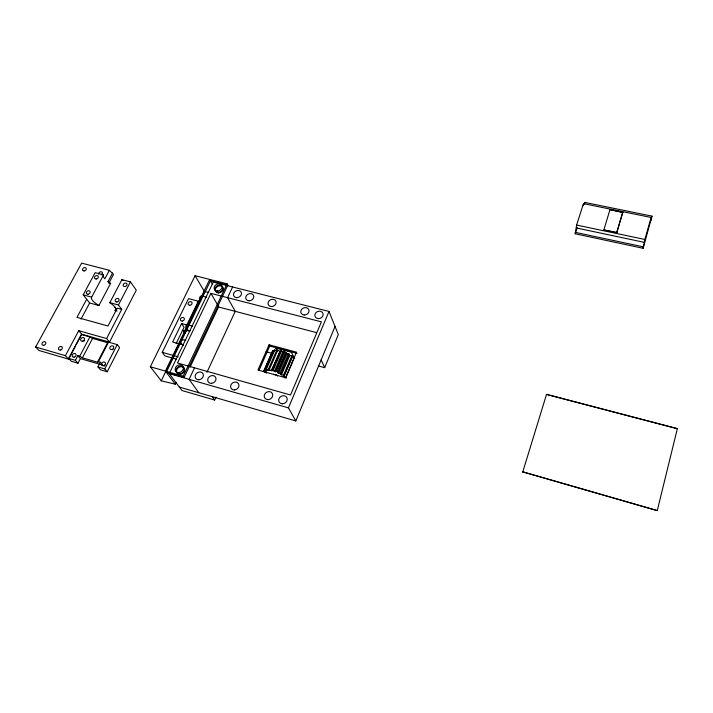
<?xml version="1.0" encoding="UTF-8"?>
<svg xmlns="http://www.w3.org/2000/svg" width="713" height="713" viewBox="0 0 713 713"><rect width="100%" height="100%" fill="white"/><g stroke="black" fill="none" stroke-linecap="round" stroke-linejoin="round"><path stroke-width="1.07" d="M651.976 216.128L643.117 248.302L575.186 233.784L576.63 225.067L583.448 203.624L651.121 217.465L650.755 220.46L651.976 216.128L584.722 202.403L584.045 204.515M583.403 205.629L583.448 203.624M584.678 203.9L584.722 202.403M603.875 229.898L616.79 232.616L603.875 229.898L609.971 209.64L622.779 212.26L616.79 232.616M609.971 209.64L622.761 212.563M643.117 248.302L644.891 239.47L651.121 217.465M657.261 510.597L522.691 471.846L657.261 510.597L677.35 428.673L546.523 394.396L522.718 472.051M677.35 428.673L546.523 394.396M616.807 232.322L622.779 212.26M575.186 233.784L577.147 227.607M318.292 365.929L324.673 367.658L338.31 334.575L329.014 311.456L213.285 282.072L169.231 373.621L181.931 390.501L214.658 400.046L216.012 397.079M179.373 387.097L295.806 420.955L335.039 326.438M295.806 420.955L288.444 407.872L329.014 311.456M285.993 377.275L294.264 357.935L291.902 357.222L283.614 376.544L286.466 377.854L284.567 377.703M283.676 352.4L280.467 350.511L272.036 369.869L275.289 371.749L283.676 352.4L284.505 351.803L285.663 352.284L286.002 353.354L289.505 354.218L280.672 374.316L281.439 374.815L289.763 355.466L292.66 356.393L284.353 375.76L283.079 376.054L283.614 376.544M281.439 374.815L283.533 375.136L291.849 355.76M289.505 354.218L281.163 373.612L278.551 373.149L277.633 372.712L286.002 353.354M278.551 373.149L286.911 353.791M280.102 373.024L288.462 353.63M274.345 371.42L282.74 352.079M275.289 371.749L276.1 371.188L284.505 351.803M277.633 372.712L277.277 371.669L285.663 352.284M279.621 351.304L276.858 349.905L268.418 369.218L271.207 370.617L280.467 350.511M271.207 370.617L272.072 370.787L277.82 357.57M278.712 355.537L280.476 351.464M273.177 370.181L281.599 350.814M274.799 349.94L274.122 350.065L265.682 369.316L266.35 369.209L274.799 349.94L277.027 351.117M269.38 369.325L277.82 350.003M272.892 350.627L263.908 371.134L266.181 371.705L264.158 370.154L272.58 350.956L274.478 351.242M266.626 373.068L264.015 371.607L272.313 351.981M269.095 344.798L257.946 370.029L285.601 377.721L296.528 352.177L269.095 344.798L269.746 346.019L259.077 370.207M206.939 372.302L235.245 311.349L227.563 297.66L232.598 286.974M194.524 367.81L189.105 379.334L198.793 392.747M227.046 283.819L227.786 285.173L184.097 377.418L183.223 376.214L227.046 283.819L195.068 275.717L150.336 366.776L161.272 380.849L175.282 384.182L176.236 382.177M190.095 367.115L218.686 306.697L210.896 293.364L177.492 362.988L290.53 394.993L321.411 321.848L210.896 293.364M176.111 343.657L184.07 327.249L181.61 323.55L172.635 341.982L183.357 344.949M184.507 333.55L183.508 332.062L184.453 330.11M176.45 359.156L164.872 355.894L162.252 352.338L188.517 298.631L198.383 301.207L186.877 324.976L181.61 323.55M189.31 331.313A13.77 4.492 24.7 0 1 187.492 324.763L201.431 295.931L206.654 297.285M161.272 380.849L204.435 291.51L195.068 275.717M97.494 362.195A14.028 3.717 25.4 0 0 98.43 361.714L100.355 362.266L97.948 366.928L100.453 369.78L107.262 371.776L119.606 347.57L117.226 344.611L108.528 342.151A13.895 3.93 25.7 0 1 107.574 342.686L97.494 362.195L82.396 357.81A14.028 3.717 25.4 0 1 79.696 356.277L77.806 355.725L75.382 360.332L77.984 363.202L80.391 358.612L77.806 355.725M107.262 371.776L104.793 368.924L117.226 344.611M98.43 361.714L108.528 342.151M75.177 346.705L68.582 359.138L65.409 355.671L78.715 330.689L81.772 334.263L109.517 342.106L136.29 290.173L130.461 281.876L121.905 279.648L109.811 302.677A13.609 4.198 26.1 0 1 115.06 310.511L117.057 311.055M109.517 342.106L106.611 338.55L121.718 309.371L118.429 304.995L109.811 302.677M115.06 310.511L116.05 308.613M118.429 304.995L130.461 281.876M82.396 357.81L92.556 338.434L107.574 342.686M79.696 356.277L89.891 336.884A13.895 3.93 25.7 0 0 92.556 338.434M77.984 363.202L71.309 361.25L68.671 358.381L81.344 334.468L89.891 336.884M76.193 344.789L81.772 334.263M109.374 270.307L104.838 278.828A13.458 4.438 26.4 0 1 103.563 274.861L95.159 272.669L83.189 294.87L89.642 302.98L98.911 305.503L110.595 283.418L108.955 282.981L113.456 274.496L112.494 273.159A13.404 4.528 26.5 0 1 109.374 270.307L81.63 263.133L35.65 346.999L38.983 350.484L68.582 359.138M108.955 282.981L107.975 281.662L112.494 273.159M98.911 305.503A13.609 4.207 26.1 0 1 91.647 297.152L103.563 274.861M81.024 319.121L89.642 302.98M86.683 299.264L76.968 317.383L107.984 325.993L117.253 308.168L121.718 309.371M280.672 374.316L281.163 373.612M264.158 370.154L267.259 370.6L265.682 369.316M204.435 291.51L208.659 292.321M576.63 225.067L644.891 239.47M576.585 228.008L644.543 242.402M575.204 232.331L643.286 246.85M227.786 285.173L210.495 280.788L166.307 372.311L184.097 377.418M218.909 307.08L316.438 332.579M83.189 294.87L91.647 297.152M269.193 345.876L297.125 353.407M275.779 347.908L291.332 352.106M187.492 324.763L192.76 326.18M266.127 351.759L272.518 353.488M182.296 330.253L185.977 331.26M183.508 332.062L185.469 332.597M162.252 352.338L178.134 356.794M78.715 330.689L106.611 338.55M150.336 366.776L183.223 376.214M169.231 373.621L288.444 407.872M80.391 358.612L102.832 365.145L100.355 362.266M35.65 346.999L65.409 355.671M68.671 358.381L75.382 360.332M97.948 366.928L104.793 368.924M276.1 371.188L277.277 371.669M266.35 369.209L269.282 370.395L268.418 369.218M289.006 354.967L289.763 355.466M283.533 375.136L284.353 375.76M294.264 357.935L294.727 358.523M175.282 384.182L165.398 371.099L209.72 279.425L212.679 284.603M114.838 307.018L115.248 307.624M212.287 396.678L214.658 400.046M186.476 328.381L186.191 327.891M275.619 347.605L277.205 350.636M291.171 351.803L294.496 358.434M321.153 359.878L324.673 367.658M263.908 371.134L264.015 371.607M272.036 369.869L272.072 370.787M83.876 341.224A2.086 1.649 -36.1 0 1 84.562 340.743M112.627 349.789A2.094 1.693 -35.7 0 1 113.037 349.343M104.178 366.206A2.121 1.711 -36.9 0 1 105.15 365.181M110.595 283.418A13.458 4.438 26.4 0 1 107.975 281.662M121.905 279.648A13.458 4.438 26.4 0 1 123.073 280.485M98.679 274.157A2.014 1.569 -32.2 0 1 100.034 271.956A2.014 1.569 -32.2 0 1 102.324 272.553A2.014 1.569 -32.2 0 1 101.282 274.835M197.278 302.642A13.618 4.741 24.8 0 1 198.383 301.207M185.068 333.194A12.121 3.895 24.6 0 1 190.211 330.814M183.535 345.618A12.174 3.806 24.5 0 1 185.745 340.101M199.996 299.193A13.583 4.795 24.9 0 1 201.431 295.931M283.15 352.57A2.192 0.749 23.1 0 1 285.048 352.338A2.192 0.749 23.1 0 1 287.205 353.969M273.516 374.681A2.219 0.713 23.1 0 1 273.854 374.307L276.501 375.047A2.219 0.713 23.1 0 1 277.624 376.099M218.338 292.277A4.135 3.396 -28.1 0 0 222.545 286.822A4.135 3.396 -28.1 0 0 215.709 287.018A4.135 3.396 -28.1 0 0 218.338 292.277M217.572 290.931A4.144 3.405 -28.1 0 0 221.788 285.467A4.144 3.405 -28.1 0 0 214.934 285.663A4.144 3.405 -28.1 0 0 217.572 290.931M179.881 373.764A4.34 3.627 -34.6 0 0 183.802 367.632A4.34 3.627 -34.6 0 0 176.672 368.363A4.34 3.627 -34.6 0 0 179.881 373.764M178.99 372.56A4.349 3.627 -34.5 0 0 182.929 366.411A4.349 3.627 -34.5 0 0 175.781 367.142A4.349 3.627 -34.5 0 0 178.99 372.56M82.539 341.153A2.094 1.658 -36 0 0 84.303 338.167A2.094 1.658 -36 0 0 80.917 338.782A2.094 1.658 -36 0 0 82.539 341.153M111.745 349.477A2.112 1.693 -35.6 0 0 113.492 346.447A2.112 1.693 -35.6 0 0 110.06 347.071A2.112 1.693 -35.6 0 0 111.745 349.477M74.09 357.142A2.121 1.676 -37 0 0 75.881 354.111A2.121 1.676 -37 0 0 72.476 354.726A2.121 1.676 -37 0 0 74.09 357.142M103.438 365.68A2.13 1.72 -36.8 0 0 105.203 362.614A2.13 1.72 -36.8 0 0 101.754 363.229A2.13 1.72 -36.8 0 0 103.438 365.68M60.32 350.074A2.112 1.658 -37 0 0 62.12 347.062A2.112 1.658 -37 0 0 58.733 347.677A2.112 1.658 -37 0 0 60.32 350.074M84.143 270.931A2.005 1.542 -32.5 0 0 86.121 268.248A2.005 1.542 -32.5 0 0 82.886 268.56A2.005 1.542 -32.5 0 0 84.143 270.931M43.814 345.279A2.103 1.631 -37.1 0 0 45.623 342.302A2.103 1.631 -37.1 0 0 42.254 342.908A2.103 1.631 -37.1 0 0 43.814 345.279M88.002 294.228A2.059 1.604 -33.4 0 0 90.025 291.448A2.059 1.604 -33.4 0 0 86.71 291.76A2.059 1.604 -33.4 0 0 88.002 294.228M116.879 301.982A2.068 1.64 -32.9 0 0 118.875 299.166A2.068 1.64 -32.9 0 0 115.515 299.478A2.068 1.64 -32.9 0 0 116.879 301.982M96.184 279.006A2.041 1.586 -32.5 0 0 98.171 276.27A2.041 1.586 -32.5 0 0 94.874 276.591A2.041 1.586 -32.5 0 0 96.184 279.006M124.918 286.564A2.05 1.622 -31.9 0 0 126.896 283.792A2.05 1.622 -31.9 0 0 123.554 284.104A2.05 1.622 -31.9 0 0 124.918 286.564M182.225 321.073A2.094 1.72 -31.4 0 0 184.186 318.194A2.094 1.72 -31.4 0 0 180.737 318.497A2.094 1.72 -31.4 0 0 182.225 321.073M189.729 305.253A2.077 1.693 -30.2 0 0 191.949 302.553A2.077 1.693 -30.2 0 0 188.562 302.544A2.077 1.693 -30.2 0 0 189.729 305.253M218.606 292.945A4.135 3.396 -28.1 0 0 222.964 287.589A4.135 3.396 -28.1 0 0 216.164 287.597A4.135 3.396 -28.1 0 0 218.606 292.945M180.237 374.378A4.331 3.618 -34.6 0 0 184.275 368.3A4.331 3.618 -34.6 0 0 177.163 368.897A4.331 3.618 -34.6 0 0 180.237 374.378M198.972 379.744A4.349 3.672 -34.1 0 0 202.982 373.621A4.349 3.672 -34.1 0 0 195.808 374.218A4.349 3.672 -34.1 0 0 198.972 379.744M282.401 403.79A4.43 3.904 -31.1 0 0 286.929 397.783A4.43 3.904 -31.1 0 0 279.549 397.649A4.43 3.904 -31.1 0 0 282.401 403.79M211.583 383.362A4.367 3.708 -33.8 0 0 215.576 377.204A4.367 3.708 -33.8 0 0 208.365 377.801A4.367 3.708 -33.8 0 0 211.583 383.362M236.868 297.642A4.153 3.44 -27.3 0 0 241.217 292.241A4.153 3.44 -27.3 0 0 234.345 292.241A4.153 3.44 -27.3 0 0 236.868 297.642M318.105 318.604A4.233 3.636 -22.9 0 0 322.953 313.381A4.233 3.636 -22.9 0 0 315.93 312.686A4.233 3.636 -22.9 0 0 318.105 318.604M249.158 300.797A4.162 3.467 -26.8 0 0 253.498 295.369A4.162 3.467 -26.8 0 0 246.591 295.369A4.162 3.467 -26.8 0 0 249.158 300.797M271.332 306.545A4.189 3.52 -25.7 0 0 275.922 301.225A4.189 3.52 -25.7 0 0 268.997 300.904A4.189 3.52 -25.7 0 0 271.332 306.545M304.21 314.994A4.225 3.601 -23.8 0 0 308.782 309.602A4.225 3.601 -23.8 0 0 301.733 309.264A4.225 3.601 -23.8 0 0 304.21 314.994M234.55 389.94A4.385 3.77 -33.1 0 0 238.516 383.719A4.385 3.77 -33.1 0 0 231.235 384.316A4.385 3.77 -33.1 0 0 234.55 389.94M268.329 399.619A4.421 3.868 -31.7 0 0 272.25 393.309A4.421 3.868 -31.7 0 0 264.853 393.897A4.421 3.868 -31.7 0 0 268.329 399.619"/></g></svg>
